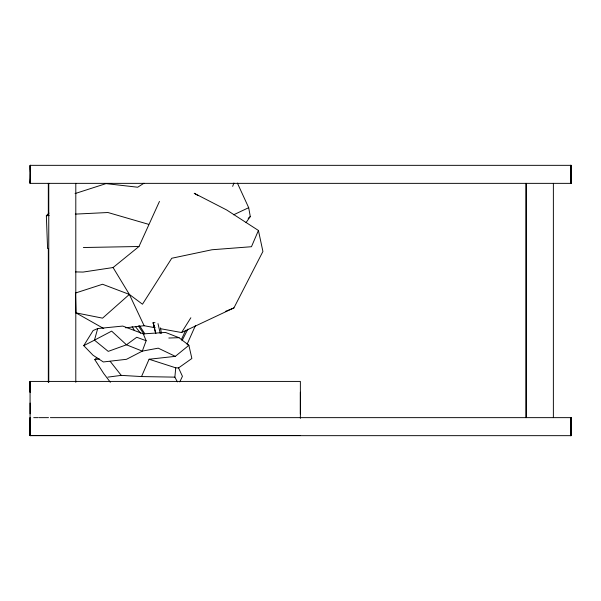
<?xml version="1.0" encoding="UTF-8"?>
<svg xmlns="http://www.w3.org/2000/svg" width="601" height="601" viewBox="0 0 601 601"><rect width="100%" height="100%" fill="white"/><g stroke="black" fill="none" stroke-linecap="round" stroke-linejoin="round"><path stroke-width="0.9" d="M30.095 413.856L30.05 381.417L300.372 381.417L300.365 418.364M300.372 435.485L30.05 435.485L30.095 403.046M300.35 413.856L300.357 392.228M30.343 181.555L30.298 183.358L30.298 165.335L570.95 165.335L570.95 183.358L30.298 183.358L30.298 165.335L30.298 183.358L30.298 165.335L30.35 169.843M30.088 424.667L30.05 435.485L30.118 424.659M30.35 432.96L30.298 435.665L30.298 417.642L30.298 435.665L570.95 435.665L570.95 417.642L50.371 417.642M570.777 174.35L570.95 165.335L570.95 183.358L570.95 165.335L570.95 183.358L570.95 165.335L570.95 183.358L570.657 176.153M570.777 426.65L570.95 417.642L570.95 435.665L570.95 417.642L570.95 435.665L570.95 417.642L570.95 435.665L570.657 428.46M30.35 429.354L30.298 435.665L30.343 432.059M30.35 180.653L30.298 183.358L30.35 178.85M30.35 431.157L30.298 435.665L30.298 417.642L30.35 422.15M30.298 183.358L30.418 174.35M570.83 174.35L570.95 165.335M570.83 426.65L570.95 417.642M177.393 381.898L174.876 377.143L175.74 367.82L149.086 359.24L141.513 376.564L121.252 375.377L107.895 377.127M97.693 328.552L94.47 340.158L83.742 345.65L93.042 355.229L103.327 361.96L126.51 359.3L142.309 351.119L158.228 348.159L175.319 356.355L188.879 345.312L178.993 337.687L165.515 332.436L143.263 333.878L122.777 326.073L97.693 328.552L93.132 330.52L83.742 345.65M232.67 186.37L233.894 183.027M146.148 340.722L142.309 351.119L126.465 344.801L111.651 331.113L94.47 340.158L108.233 351.382L126.465 344.801L136.735 337.259L146.148 340.722L143.263 333.878M198.225 195.648L194.213 193.274L226.63 209.952L258.43 230.476L251.458 246.718L211.988 249.753L171.751 258.25L142.475 304.219L129.365 294.415L102.553 284.258L75.486 293.025L75.974 312.873L103.763 328.567M75.538 271.907L83.051 272.073L113.078 267.535L138.981 246.5L159.468 201.403M187.091 344.268L195.468 325.479M181.427 339.482L185.747 330.242M179.789 381.89L182.434 376.316L178.565 367.917L175.74 367.82M181.998 340.729L187.888 329.13M160.572 328.717L181.577 332.533L233.924 307.915L262.915 251.466L258.43 230.476M181.577 332.533L190.855 317.756M246.042 222.588L250.294 216.563L248.686 207.683L237.38 183.087M47.584 248.566L46.352 215.714L48.966 213.092M110.359 382.289L103.635 373.386L94.808 359.646L96.753 357.708M113.078 267.535L129.365 294.415L102.576 318.147L75.974 312.873M248.175 218.313L250.294 216.563M178.565 367.917L191.869 358.481L188.879 345.312L187.61 344.756M143.962 183.23L137.712 187.219L106.009 183.613L75.057 193.575M233.624 214.797L248.686 207.683M225.375 311.438L233.924 307.915M94.808 359.646L99.33 358.917M125.632 327.793L144.127 325.734L155.088 327.725M149.086 359.24L175.319 356.355M46.352 215.714L49.154 215.556M75.29 214.114L107.955 212.514L148.65 224.338M168.806 338.025L178.993 337.687M83.366 247.522L138.981 246.5M154.983 322.692L153.12 322.692L155.659 333.51M33.731 417.642L38.224 417.642M39.125 417.642L48.516 417.642M141.513 376.564L174.876 377.143M110.163 361.321L121.252 375.377M135.39 326.493L140.491 333.187M138.283 325.817L144.06 334.284M139.537 325.652L144.661 333.51M132.107 326.651L134.609 330.618M129.365 294.415L144.127 325.734M154.803 328.026L153.12 322.692L155.854 333.585M157.988 323.593L160.279 333.51M160.459 327.868L161.429 333.337M30.298 165.335L30.35 171.646M553.371 183.358L553.371 417.642M526.341 183.358L526.341 417.642M525.898 183.358L525.898 417.642M75.801 183.358L75.801 382.311M48.764 183.358L48.764 382.311M48.32 183.358L48.32 214.97M48.32 248.438L48.32 382.311M30.35 423.945L30.298 417.642L30.35 423.945M30.133 392.25L30.05 381.417L30.118 392.243"/></g></svg>
